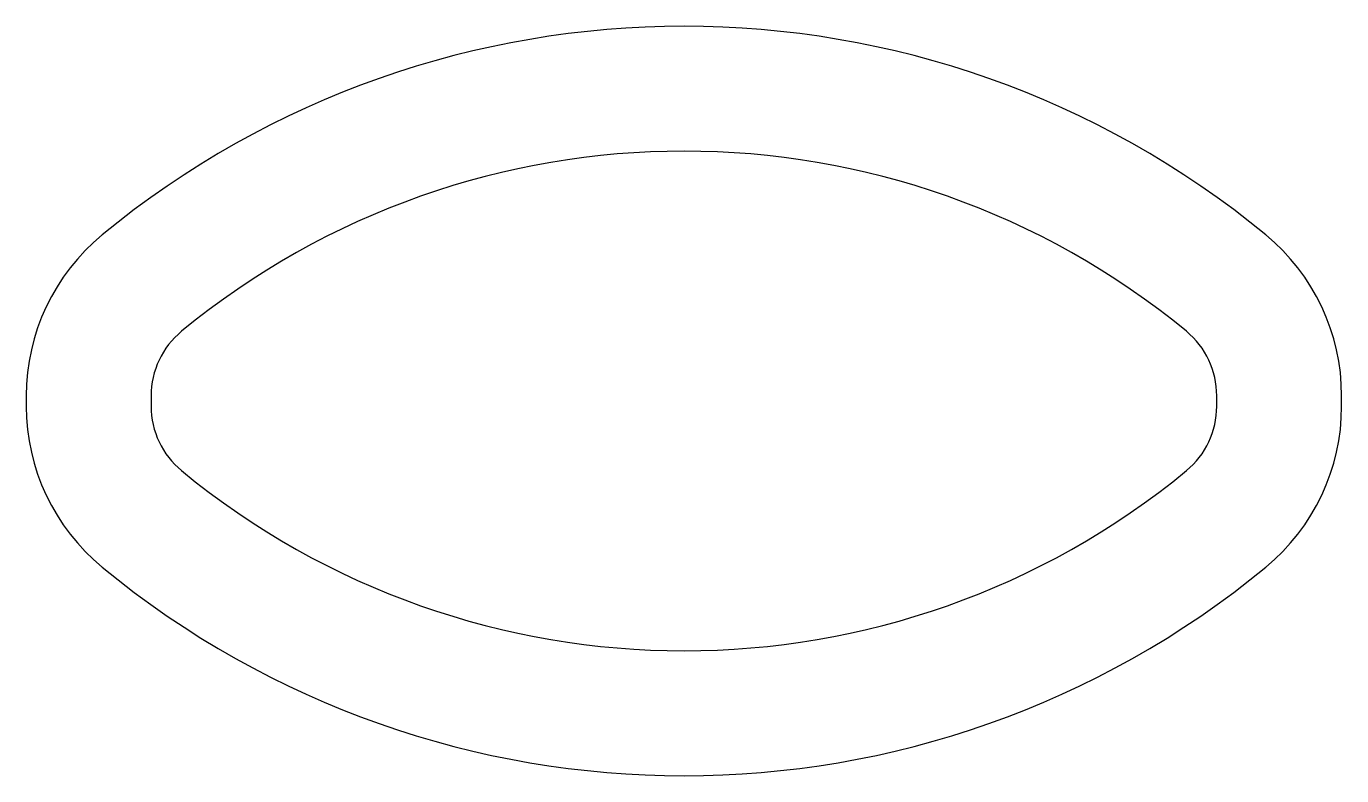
# Model space of a CAD drawing. Extents: x 719.7 to 735.5, y -20.6 to -11.6.
import ezdxf

# ---------------------------------------------------------------- set-up
doc = ezdxf.new("R2010")
doc.units = 0
doc.header["$LTSCALE"] = 15
doc.layers.get('0').update_dxf_attribs({"linetype": 'CONTINUOUS'})

msp = doc.modelspace()

# ---------------------------------------------------------------- linework, layer by layer
at = {"color": 0, "ltscale": 0.05}
for points in [[(734.54, -18.059, 0.224251), (735.451, -16.128), (735.451, -16, 0.224251), (734.54, -14.069, 0.358463), (720.563, -14.069, 0.224251), (719.651, -16), (719.651, -16.128, 0.224251), (720.563, -18.059, 0.358463)], [(733.587, -16.9, 0.224251), (733.951, -16.128), (733.951, -16, 0.224251), (733.587, -15.227, 0.358463), (721.516, -15.227, 0.224251), (721.151, -16), (721.151, -16.128, 0.224251), (721.516, -16.9, 0.358463)]]:
    msp.add_lwpolyline(points, format="xyb", close=True, dxfattribs=at)

doc.saveas('drawing.dxf')
